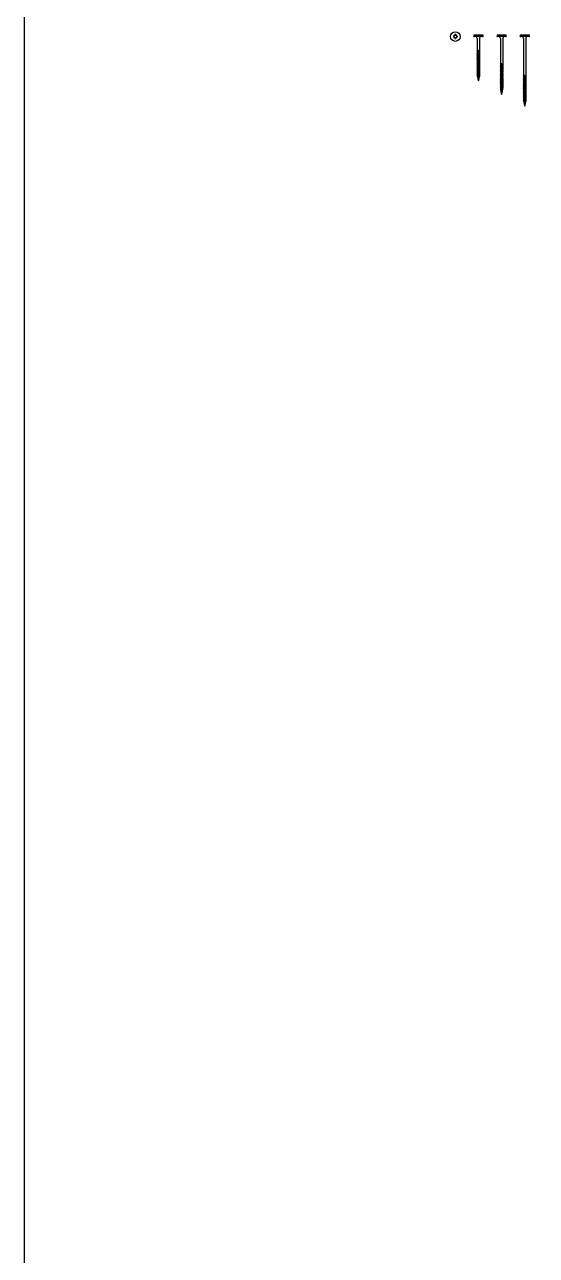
# Model space of a CAD drawing. Header units: inches. Extents: x -2661 to 42767, y -1222 to 9099.
# Drawn here: x 1230.6 to 1263.7, y 1233.5 to 1313.2 of the extents above; entities that cross this region are included whole.
import ezdxf

# ---------------------------------------------------------------- set-up
doc = ezdxf.new("R2010")
doc.units = ezdxf.units.IN
doc.header["$LTSCALE"] = 12
doc.header["$MEASUREMENT"] = 0
doc.layers.add('S-ANNO-NONPLOT', color=253, linetype='CONTINUOUS', plot=False, transparency=0.5)
doc.layers.add('S-SIMPSON', color=2, linetype='CONTINUOUS')

# ---------------------------------------------------------------- blocks, each defined once
blk = doc.blocks.new('HLGM')
at = {"layer": 'S-SIMPSON'}
blk.add_lwpolyline([(0.057, 0.023), (0.105, 0.072), (0.072, 0.105), (0.023, 0.057), (0.023, 0.125), (-0.023, 0.125), (-0.023, 0.057), (-0.072, 0.105), (-0.105, 0.072), (-0.057, 0.023), (-0.125, 0.023), (-0.125, -0.023), (-0.057, -0.023), (-0.105, -0.072), (-0.072, -0.105), (-0.023, -0.057), (-0.023, -0.125), (0.023, -0.125), (0.023, -0.057), (0.072, -0.105), (0.105, -0.072), (0.057, -0.023), (0.125, -0.023), (0.125, 0.023), (0.057, 0.023), (0.125, 0.023), (0.125, -0.023), (0.057, -0.023)], dxfattribs=at)
blk.add_circle((0, 0), 0.312, dxfattribs=at)
blk = doc.blocks.new('HLGM278')
at = {"layer": 'S-SIMPSON'}
for p, q in [((0.266, 0.094), (-0.266, 0.094)), ((0.266, 0), (-0.266, 0)), ((-0.074, -0.125), (-0.133, 0)), ((-0.074, -0.125), (-0.074, -0.873)), ((0.074, -0.125), (0.133, 0)), ((0.074, -0.125), (0.074, -0.908)), ((-0.074, -0.873), (-0.105, -0.879)), ((-0.074, -0.873), (-0.105, -0.879)), ((-0.074, -0.873), (-0.105, -0.879)), ((-0.074, -0.873), (-0.105, -0.879)), ((-0.074, -0.9), (-0.105, -0.879)), ((-0.074, -0.9), (-0.105, -0.879)), ((-0.074, -0.9), (-0.105, -0.879)), ((-0.074, -0.9), (-0.105, -0.879)), ((-0.105, -0.879), (0.105, -0.916)), ((-0.105, -0.879), (0.105, -0.916)), ((-0.105, -0.879), (0.105, -0.916)), ((-0.105, -0.879), (0.105, -0.916)), ((-0.074, -0.958), (-0.105, -0.964)), ((-0.074, -0.958), (-0.105, -0.964)), ((-0.074, -0.958), (-0.105, -0.964)), ((-0.074, -0.958), (-0.105, -0.964)), ((-0.074, -0.958), (-0.105, -0.964)), ((-0.074, -0.985), (-0.105, -0.964)), ((-0.074, -0.985), (-0.105, -0.964)), ((-0.074, -0.985), (-0.105, -0.964)), ((-0.074, -0.985), (-0.105, -0.964)), ((-0.074, -0.985), (-0.105, -0.964)), ((-0.105, -0.964), (0.105, -1.001)), ((-0.105, -0.964), (0.105, -1.001)), ((-0.105, -0.964), (0.105, -1.001)), ((-0.105, -0.964), (0.105, -1.001)), ((-0.105, -0.964), (0.105, -1.001)), ((-0.074, -1.044), (-0.105, -1.049)), ((-0.074, -1.044), (-0.105, -1.049)), ((-0.074, -1.044), (-0.105, -1.049)), ((-0.074, -1.044), (-0.105, -1.049)), ((-0.074, -1.07), (-0.105, -1.049)), ((-0.074, -1.07), (-0.105, -1.049)), ((-0.074, -1.07), (-0.105, -1.049)), ((-0.074, -1.07), (-0.105, -1.049)), ((-0.105, -1.049), (0.105, -1.086)), ((-0.105, -1.049), (0.105, -1.086)), ((-0.105, -1.049), (0.105, -1.086)), ((-0.105, -1.049), (0.105, -1.086)), ((-0.074, -1.129), (-0.105, -1.134)), ((-0.074, -1.129), (-0.105, -1.134)), ((-0.074, -1.129), (-0.105, -1.134)), ((-0.074, -1.129), (-0.105, -1.134)), ((-0.074, -1.156), (-0.105, -1.134)), ((-0.074, -1.156), (-0.105, -1.134)), ((-0.074, -1.156), (-0.105, -1.134)), ((-0.074, -1.156), (-0.105, -1.134)), ((-0.105, -1.134), (0.105, -1.171)), ((-0.105, -1.134), (0.105, -1.171)), ((-0.105, -1.134), (0.105, -1.171)), ((-0.105, -1.134), (0.105, -1.171)), ((-0.074, -1.214), (-0.105, -1.219)), ((-0.074, -1.214), (-0.105, -1.219)), ((-0.074, -1.214), (-0.105, -1.219)), ((-0.074, -1.214), (-0.105, -1.219)), ((-0.074, -1.241), (-0.105, -1.219)), ((-0.074, -1.241), (-0.105, -1.219)), ((-0.074, -1.241), (-0.105, -1.219)), ((-0.074, -1.241), (-0.105, -1.219)), ((-0.105, -1.219), (0.105, -1.256)), ((-0.105, -1.219), (0.105, -1.256)), ((-0.105, -1.219), (0.105, -1.256)), ((-0.105, -1.219), (0.105, -1.256)), ((-0.074, -1.299), (-0.105, -1.304)), ((-0.074, -1.299), (-0.105, -1.304)), ((-0.074, -1.326), (-0.105, -1.304)), ((-0.074, -1.326), (-0.105, -1.304)), ((-0.105, -1.304), (0.105, -1.341)), ((-0.105, -1.304), (0.105, -1.341)), ((-0.074, -1.384), (-0.105, -1.39)), ((-0.074, -1.384), (-0.105, -1.39)), ((-0.074, -1.411), (-0.105, -1.39)), ((-0.074, -1.411), (-0.105, -1.39)), ((-0.105, -1.39), (0.105, -1.427)), ((-0.105, -1.39), (0.105, -1.427)), ((-0.074, -1.469), (-0.105, -1.475)), ((-0.074, -1.496), (-0.105, -1.475)), ((-0.105, -1.475), (0.105, -1.512)), ((-0.074, -1.555), (-0.105, -1.56)), ((-0.074, -1.555), (-0.105, -1.56)), ((-0.074, -1.555), (-0.105, -1.56)), ((-0.074, -1.555), (-0.105, -1.56)), ((-0.074, -1.582), (-0.105, -1.56)), ((-0.074, -1.582), (-0.105, -1.56)), ((-0.074, -1.582), (-0.105, -1.56)), ((-0.074, -1.582), (-0.105, -1.56)), ((-0.105, -1.56), (0.105, -1.597)), ((-0.105, -1.56), (0.105, -1.597)), ((-0.105, -1.56), (0.105, -1.597)), ((-0.105, -1.56), (0.105, -1.597)), ((0.105, -0.916), (-0.074, -0.873)), ((0.105, -0.916), (-0.074, -0.873)), ((0.105, -0.916), (-0.074, -0.873)), ((0.105, -0.916), (-0.074, -0.873)), ((-0.074, -0.9), (-0.074, -0.958)), ((0.074, -0.937), (-0.074, -0.9)), ((0.074, -0.937), (-0.074, -0.9)), ((0.074, -0.937), (-0.074, -0.9)), ((0.074, -0.937), (-0.074, -0.9)), ((0.105, -1.001), (-0.074, -0.958)), ((0.105, -1.001), (-0.074, -0.958)), ((0.105, -1.001), (-0.074, -0.958)), ((0.105, -1.001), (-0.074, -0.958)), ((0.074, -0.993), (-0.074, -0.958)), ((-0.074, -0.985), (-0.074, -1.044)), ((0.074, -1.022), (-0.074, -0.985)), ((0.074, -1.022), (-0.074, -0.985)), ((0.074, -1.022), (-0.074, -0.985)), ((0.074, -1.022), (-0.074, -0.985)), ((0.074, -1.022), (-0.074, -0.985)), ((0.105, -1.086), (-0.074, -1.044)), ((0.105, -1.086), (-0.074, -1.044)), ((0.105, -1.086), (-0.074, -1.044)), ((0.105, -1.086), (-0.074, -1.044)), ((-0.074, -1.07), (-0.074, -1.129)), ((0.074, -1.107), (-0.074, -1.07)), ((0.074, -1.107), (-0.074, -1.07)), ((0.074, -1.107), (-0.074, -1.07)), ((0.074, -1.107), (-0.074, -1.07)), ((0.105, -1.171), (-0.074, -1.129)), ((0.105, -1.171), (-0.074, -1.129)), ((0.105, -1.171), (-0.074, -1.129)), ((0.105, -1.171), (-0.074, -1.129)), ((-0.074, -1.156), (-0.074, -1.214)), ((0.074, -1.193), (-0.074, -1.156)), ((0.074, -1.193), (-0.074, -1.156)), ((0.074, -1.193), (-0.074, -1.156)), ((0.074, -1.193), (-0.074, -1.156)), ((0.105, -1.256), (-0.074, -1.214)), ((0.105, -1.256), (-0.074, -1.214)), ((0.105, -1.256), (-0.074, -1.214)), ((0.105, -1.256), (-0.074, -1.214)), ((-0.074, -1.241), (-0.074, -1.299)), ((0.074, -1.278), (-0.074, -1.241)), ((0.074, -1.278), (-0.074, -1.241)), ((0.074, -1.278), (-0.074, -1.241)), ((0.074, -1.278), (-0.074, -1.241)), ((0.105, -1.341), (-0.074, -1.299)), ((0.105, -1.341), (-0.074, -1.299)), ((-0.074, -1.326), (-0.074, -1.384)), ((0.074, -1.363), (-0.074, -1.326)), ((0.074, -1.363), (-0.074, -1.326)), ((0.105, -1.427), (-0.074, -1.384)), ((0.105, -1.427), (-0.074, -1.384)), ((-0.074, -1.411), (-0.074, -1.469)), ((0.074, -1.448), (-0.074, -1.411)), ((0.074, -1.448), (-0.074, -1.411)), ((0.105, -1.512), (-0.074, -1.469)), ((-0.074, -1.496), (-0.074, -1.555)), ((0.074, -1.533), (-0.074, -1.496)), ((0.105, -1.597), (-0.074, -1.555)), ((0.105, -1.597), (-0.074, -1.555)), ((0.105, -1.597), (-0.074, -1.555)), ((0.074, -1.59), (-0.074, -1.555)), ((-0.074, -1.582), (-0.074, -1.64)), ((0.074, -1.618), (-0.074, -1.582)), ((0.074, -1.618), (-0.074, -1.582)), ((0.074, -1.618), (-0.074, -1.582)), ((0.074, -1.618), (-0.074, -1.582)), ((0.074, -0.937), (0.105, -0.916)), ((0.074, -0.937), (0.105, -0.916)), ((0.074, -0.937), (0.105, -0.916)), ((0.074, -0.937), (0.105, -0.916)), ((0.074, -0.937), (0.074, -0.993)), ((0.074, -1.022), (0.105, -1.001)), ((0.074, -1.022), (0.105, -1.001)), ((0.074, -1.022), (0.105, -1.001)), ((0.074, -1.022), (0.105, -1.001)), ((0.074, -1.022), (0.105, -1.001)), ((0.074, -1.022), (0.074, -1.079)), ((0.074, -1.107), (0.105, -1.086)), ((0.074, -1.107), (0.105, -1.086)), ((0.074, -1.107), (0.105, -1.086)), ((0.074, -1.107), (0.105, -1.086)), ((0.074, -1.107), (0.074, -1.164)), ((0.074, -1.193), (0.105, -1.171)), ((0.074, -1.193), (0.105, -1.171)), ((0.074, -1.193), (0.105, -1.171)), ((0.074, -1.193), (0.105, -1.171)), ((0.074, -1.193), (0.074, -1.249)), ((0.074, -1.278), (0.105, -1.256)), ((0.074, -1.278), (0.105, -1.256)), ((0.074, -1.278), (0.105, -1.256)), ((0.074, -1.278), (0.105, -1.256)), ((0.074, -1.278), (0.074, -1.334)), ((0.074, -1.363), (0.105, -1.341)), ((0.074, -1.363), (0.105, -1.341)), ((0.074, -1.363), (0.074, -1.419)), ((0.074, -1.448), (0.105, -1.427)), ((0.074, -1.448), (0.105, -1.427)), ((0.074, -1.448), (0.074, -1.505)), ((0.074, -1.533), (0.105, -1.512)), ((0.074, -1.533), (0.074, -1.59)), ((-0.074, -1.64), (-0.105, -1.645)), ((-0.074, -1.64), (-0.105, -1.645)), ((-0.074, -1.64), (-0.105, -1.645)), ((-0.074, -1.64), (-0.105, -1.645)), ((-0.074, -1.667), (-0.105, -1.645)), ((-0.074, -1.667), (-0.105, -1.645)), ((-0.074, -1.667), (-0.105, -1.645)), ((-0.074, -1.667), (-0.105, -1.645)), ((-0.105, -1.645), (0.105, -1.682)), ((-0.105, -1.645), (0.105, -1.682)), ((-0.105, -1.645), (0.105, -1.682)), ((-0.105, -1.645), (0.105, -1.682)), ((-0.074, -1.725), (-0.105, -1.73)), ((-0.074, -1.725), (-0.105, -1.73)), ((-0.074, -1.725), (-0.105, -1.73)), ((-0.074, -1.725), (-0.105, -1.73)), ((-0.074, -1.725), (-0.105, -1.73)), ((-0.074, -1.752), (-0.105, -1.73)), ((-0.074, -1.752), (-0.105, -1.73)), ((-0.074, -1.752), (-0.105, -1.73)), ((-0.074, -1.752), (-0.105, -1.73)), ((-0.074, -1.752), (-0.105, -1.73)), ((-0.105, -1.73), (0.105, -1.767)), ((-0.105, -1.73), (0.105, -1.767)), ((-0.105, -1.73), (0.105, -1.767)), ((-0.105, -1.73), (0.105, -1.767)), ((-0.105, -1.73), (0.105, -1.767)), ((-0.074, -1.81), (-0.105, -1.816)), ((-0.074, -1.81), (-0.105, -1.816)), ((-0.074, -1.81), (-0.105, -1.816)), ((-0.074, -1.81), (-0.105, -1.816)), ((-0.074, -1.837), (-0.105, -1.816)), ((-0.074, -1.837), (-0.105, -1.816)), ((-0.074, -1.837), (-0.105, -1.816)), ((-0.074, -1.837), (-0.105, -1.816)), ((-0.105, -1.816), (0.105, -1.853)), ((-0.105, -1.816), (0.105, -1.853)), ((-0.105, -1.816), (0.105, -1.853)), ((-0.105, -1.816), (0.105, -1.853)), ((-0.074, -1.895), (-0.105, -1.901)), ((-0.074, -1.895), (-0.105, -1.901)), ((-0.074, -1.895), (-0.105, -1.901)), ((-0.074, -1.895), (-0.105, -1.901)), ((-0.074, -1.922), (-0.105, -1.901)), ((-0.074, -1.922), (-0.105, -1.901)), ((-0.074, -1.922), (-0.105, -1.901)), ((-0.074, -1.922), (-0.105, -1.901)), ((-0.105, -1.901), (0.105, -1.938)), ((-0.105, -1.901), (0.105, -1.938)), ((-0.105, -1.901), (0.105, -1.938)), ((-0.074, -1.981), (-0.105, -1.986)), ((-0.074, -1.981), (-0.105, -1.986)), ((-0.074, -1.981), (-0.105, -1.986)), ((-0.074, -1.981), (-0.105, -1.986)), ((-0.074, -2.007), (-0.105, -1.986)), ((-0.074, -2.007), (-0.105, -1.986)), ((-0.074, -2.007), (-0.105, -1.986)), ((-0.074, -2.007), (-0.105, -1.986)), ((-0.105, -1.986), (0.105, -2.023)), ((-0.105, -1.986), (0.105, -2.023)), ((-0.105, -1.986), (0.105, -2.023)), ((-0.105, -1.986), (0.105, -2.023)), ((-0.074, -2.066), (-0.105, -2.071)), ((-0.074, -2.066), (-0.105, -2.071)), ((-0.074, -2.093), (-0.105, -2.071)), ((-0.074, -2.093), (-0.105, -2.071)), ((-0.105, -2.071), (0.105, -2.108)), ((-0.105, -2.071), (0.105, -2.108)), ((-0.074, -2.151), (-0.105, -2.156)), ((-0.074, -2.151), (-0.105, -2.156)), ((-0.074, -2.178), (-0.105, -2.156)), ((-0.074, -2.178), (-0.105, -2.156)), ((-0.105, -2.156), (0.105, -2.193)), ((-0.105, -2.156), (0.105, -2.193)), ((-0.074, -2.236), (-0.105, -2.242)), ((-0.074, -2.263), (-0.105, -2.242)), ((-0.105, -2.242), (0.105, -2.278)), ((-0.074, -2.321), (-0.105, -2.327)), ((-0.074, -2.348), (-0.105, -2.327)), ((-0.105, -2.327), (0.105, -2.364)), ((0.105, -1.682), (-0.074, -1.64)), ((0.105, -1.682), (-0.074, -1.64)), ((0.105, -1.682), (-0.074, -1.64)), ((0.105, -1.682), (-0.074, -1.64)), ((-0.074, -1.667), (-0.074, -1.725)), ((0.074, -1.704), (-0.074, -1.667)), ((0.074, -1.704), (-0.074, -1.667)), ((0.074, -1.704), (-0.074, -1.667)), ((0.074, -1.704), (-0.074, -1.667)), ((0.105, -1.767), (-0.074, -1.725)), ((0.105, -1.767), (-0.074, -1.725)), ((0.105, -1.767), (-0.074, -1.725)), ((0.105, -1.767), (-0.074, -1.725)), ((0.105, -1.767), (-0.074, -1.725)), ((-0.074, -1.752), (-0.074, -1.81)), ((0.074, -1.789), (-0.074, -1.752)), ((0.074, -1.789), (-0.074, -1.752)), ((0.074, -1.789), (-0.074, -1.752)), ((0.074, -1.789), (-0.074, -1.752)), ((0.074, -1.789), (-0.074, -1.752)), ((0.105, -1.853), (-0.074, -1.81)), ((0.105, -1.853), (-0.074, -1.81)), ((0.105, -1.853), (-0.074, -1.81)), ((0.105, -1.853), (-0.074, -1.81)), ((-0.074, -1.837), (-0.074, -1.895)), ((0.074, -1.874), (-0.074, -1.837)), ((0.074, -1.874), (-0.074, -1.837)), ((0.074, -1.874), (-0.074, -1.837)), ((0.074, -1.874), (-0.074, -1.837)), ((0.105, -1.938), (-0.074, -1.895)), ((0.105, -1.938), (-0.074, -1.895)), ((0.105, -1.938), (-0.074, -1.895)), ((0.105, -1.938), (-0.074, -1.895)), ((-0.074, -1.922), (-0.074, -1.981)), ((0.074, -1.959), (-0.074, -1.922)), ((0.074, -1.959), (-0.074, -1.922)), ((0.074, -1.959), (-0.074, -1.922)), ((0.074, -1.959), (-0.074, -1.922)), ((0.105, -2.023), (-0.074, -1.981)), ((0.105, -2.023), (-0.074, -1.981)), ((0.105, -2.023), (-0.074, -1.981)), ((0.105, -2.023), (-0.074, -1.981)), ((-0.074, -2.007), (-0.074, -2.066)), ((0.074, -2.044), (-0.074, -2.007)), ((0.074, -2.044), (-0.074, -2.007)), ((0.074, -2.044), (-0.074, -2.007)), ((0.074, -2.044), (-0.074, -2.007)), ((0.105, -2.108), (-0.074, -2.066)), ((0.105, -2.108), (-0.074, -2.066)), ((-0.074, -2.093), (-0.074, -2.151)), ((0.074, -2.13), (-0.074, -2.093)), ((0.074, -2.13), (-0.074, -2.093)), ((0.105, -2.193), (-0.074, -2.151)), ((0.105, -2.193), (-0.074, -2.151)), ((-0.074, -2.178), (-0.074, -2.236)), ((0.074, -2.215), (-0.074, -2.178)), ((0.074, -2.215), (-0.074, -2.178)), ((0.105, -2.278), (-0.074, -2.236)), ((-0.074, -2.263), (-0.074, -2.321)), ((0.074, -2.3), (-0.074, -2.263)), ((0.105, -2.364), (-0.074, -2.321)), ((-0.074, -2.348), (-0.074, -2.406)), ((0.074, -2.385), (-0.074, -2.348)), ((0.074, -1.618), (0.105, -1.597)), ((0.074, -1.618), (0.105, -1.597)), ((0.074, -1.618), (0.105, -1.597)), ((0.074, -1.618), (0.105, -1.597)), ((0.074, -1.618), (0.074, -1.675)), ((0.074, -1.704), (0.105, -1.682)), ((0.074, -1.704), (0.105, -1.682)), ((0.074, -1.704), (0.105, -1.682)), ((0.074, -1.704), (0.105, -1.682)), ((0.074, -1.704), (0.074, -1.76)), ((0.074, -1.789), (0.105, -1.767)), ((0.074, -1.789), (0.105, -1.767)), ((0.074, -1.789), (0.105, -1.767)), ((0.074, -1.789), (0.105, -1.767)), ((0.074, -1.789), (0.105, -1.767)), ((0.074, -1.789), (0.074, -1.845)), ((0.074, -1.874), (0.105, -1.853)), ((0.074, -1.874), (0.105, -1.853)), ((0.074, -1.874), (0.105, -1.853)), ((0.074, -1.874), (0.105, -1.853)), ((0.074, -1.874), (0.074, -1.93)), ((0.074, -1.932), (0.105, -1.938)), ((0.074, -1.959), (0.105, -1.938)), ((0.074, -1.959), (0.105, -1.938)), ((0.074, -1.959), (0.105, -1.938)), ((0.074, -1.959), (0.105, -1.938)), ((0.074, -1.959), (0.074, -2.016)), ((0.074, -2.044), (0.105, -2.023)), ((0.074, -2.044), (0.105, -2.023)), ((0.074, -2.044), (0.105, -2.023)), ((0.074, -2.044), (0.105, -2.023)), ((0.074, -2.044), (0.074, -2.101)), ((0.074, -2.13), (0.105, -2.108)), ((0.074, -2.13), (0.105, -2.108)), ((0.074, -2.13), (0.074, -2.186)), ((0.074, -2.215), (0.105, -2.193)), ((0.074, -2.215), (0.105, -2.193)), ((0.074, -2.215), (0.074, -2.271)), ((0.074, -2.3), (0.105, -2.278)), ((0.074, -2.3), (0.074, -2.356)), ((0.074, -2.385), (0.105, -2.364)), ((0.074, -2.385), (0.074, -2.442)), ((-0.074, -2.406), (-0.105, -2.412)), ((-0.074, -2.433), (-0.105, -2.412)), ((-0.105, -2.412), (0.105, -2.449)), ((-0.074, -2.492), (-0.105, -2.497)), ((-0.074, -2.519), (-0.105, -2.497)), ((-0.105, -2.497), (0.105, -2.534)), ((-0.045, -2.584), (-0.077, -2.589)), ((-0.046, -2.611), (-0.077, -2.589)), ((-0.077, -2.589), (0.072, -2.612)), ((0.105, -2.449), (-0.074, -2.406)), ((-0.074, -2.433), (-0.074, -2.449)), ((0.074, -2.47), (-0.074, -2.433)), ((0.105, -2.534), (-0.074, -2.492)), ((0.074, -2.555), (-0.074, -2.519)), ((-0.029, -2.673), (-0.061, -2.678)), ((-0.03, -2.7), (-0.061, -2.678)), ((-0.061, -2.678), (0.058, -2.693)), ((0.042, -2.633), (-0.046, -2.611)), ((-0.014, -2.762), (-0.046, -2.767)), ((-0.015, -2.789), (-0.046, -2.767)), ((-0.046, -2.767), (0.044, -2.775)), ((0.072, -2.612), (-0.045, -2.584)), ((0.028, -2.714), (-0.03, -2.7)), ((0.058, -2.693), (-0.029, -2.673)), ((0.014, -2.796), (-0.015, -2.789)), ((0.044, -2.775), (-0.014, -2.762)), ((0.014, -2.796), (0.044, -2.775)), ((0.028, -2.714), (0.058, -2.693)), ((0.042, -2.633), (0.072, -2.612)), ((0.074, -2.47), (0.105, -2.449)), ((0.074, -2.555), (0.105, -2.534))]:
    blk.add_line(p, q, dxfattribs=at)
for centre, radius, start, end in [((-0.266, 0.047), 0.0469, 90, 270), ((0.266, 0.047), 0.0469, 270, 90), ((2.452, -2.229), 2.536, 184.98082, 185.97001), ((2.452, -2.229), 2.536, 186.59948, 188.09638), ((2.452, -2.229), 2.536, 188.50289, 190.13887), ((2.452, -2.229), 2.536, 190.53273, 192.17977), ((2.452, -2.229), 2.536, 192.63682, 194.76047), ((-2.452, -2.229), 2.536, 345.23953, 347.18825), ((-2.452, -2.229), 2.536, 347.66447, 349.1255), ((-2.452, -2.229), 2.536, 349.53719, 351.00276), ((-2.452, -2.229), 2.536, 351.41425, 352.66392), ((-2.452, -2.229), 2.536, 353.29642, 354.54806)]:
    blk.add_arc(centre, radius, start, end, dxfattribs=at)
blk = doc.blocks.new('HLGM334')
at = {"layer": 'S-SIMPSON'}
for p, q in [((0.266, 0.094), (-0.266, 0.094)), ((0.266, 0), (-0.266, 0)), ((-0.074, -0.125), (-0.133, 0)), ((-0.074, -0.125), (-0.074, -1.748)), ((0.074, -0.125), (0.133, 0)), ((0.074, -0.125), (0.074, -1.783)), ((-0.074, -1.748), (-0.105, -1.754)), ((-0.074, -1.748), (-0.105, -1.754)), ((-0.074, -1.748), (-0.105, -1.754)), ((-0.074, -1.748), (-0.105, -1.754)), ((-0.074, -1.775), (-0.105, -1.754)), ((-0.074, -1.775), (-0.105, -1.754)), ((-0.074, -1.775), (-0.105, -1.754)), ((-0.074, -1.775), (-0.105, -1.754)), ((-0.105, -1.754), (0.105, -1.791)), ((-0.105, -1.754), (0.105, -1.791)), ((-0.105, -1.754), (0.105, -1.791)), ((-0.105, -1.754), (0.105, -1.791)), ((-0.074, -1.833), (-0.105, -1.839)), ((-0.074, -1.833), (-0.105, -1.839)), ((-0.074, -1.833), (-0.105, -1.839)), ((-0.074, -1.833), (-0.105, -1.839)), ((-0.074, -1.833), (-0.105, -1.839)), ((-0.074, -1.86), (-0.105, -1.839)), ((-0.074, -1.86), (-0.105, -1.839)), ((-0.074, -1.86), (-0.105, -1.839)), ((-0.074, -1.86), (-0.105, -1.839)), ((-0.074, -1.86), (-0.105, -1.839)), ((-0.105, -1.839), (0.105, -1.876)), ((-0.105, -1.839), (0.105, -1.876)), ((-0.105, -1.839), (0.105, -1.876)), ((-0.105, -1.839), (0.105, -1.876)), ((-0.105, -1.839), (0.105, -1.876)), ((-0.074, -1.919), (-0.105, -1.924)), ((-0.074, -1.919), (-0.105, -1.924)), ((-0.074, -1.919), (-0.105, -1.924)), ((-0.074, -1.919), (-0.105, -1.924)), ((-0.074, -1.945), (-0.105, -1.924)), ((-0.074, -1.945), (-0.105, -1.924)), ((-0.074, -1.945), (-0.105, -1.924)), ((-0.074, -1.945), (-0.105, -1.924)), ((-0.105, -1.924), (0.105, -1.961)), ((-0.105, -1.924), (0.105, -1.961)), ((-0.105, -1.924), (0.105, -1.961)), ((-0.105, -1.924), (0.105, -1.961)), ((-0.074, -2.004), (-0.105, -2.009)), ((-0.074, -2.004), (-0.105, -2.009)), ((-0.074, -2.004), (-0.105, -2.009)), ((-0.074, -2.004), (-0.105, -2.009)), ((-0.074, -2.031), (-0.105, -2.009)), ((-0.074, -2.031), (-0.105, -2.009)), ((-0.074, -2.031), (-0.105, -2.009)), ((-0.074, -2.031), (-0.105, -2.009)), ((-0.105, -2.009), (0.105, -2.046)), ((-0.105, -2.009), (0.105, -2.046)), ((-0.105, -2.009), (0.105, -2.046)), ((-0.105, -2.009), (0.105, -2.046)), ((-0.074, -2.089), (-0.105, -2.094)), ((-0.074, -2.089), (-0.105, -2.094)), ((-0.074, -2.089), (-0.105, -2.094)), ((-0.074, -2.089), (-0.105, -2.094)), ((-0.074, -2.116), (-0.105, -2.094)), ((-0.074, -2.116), (-0.105, -2.094)), ((-0.074, -2.116), (-0.105, -2.094)), ((-0.074, -2.116), (-0.105, -2.094)), ((-0.105, -2.094), (0.105, -2.131)), ((-0.105, -2.094), (0.105, -2.131)), ((-0.105, -2.094), (0.105, -2.131)), ((-0.105, -2.094), (0.105, -2.131)), ((-0.074, -2.174), (-0.105, -2.179)), ((-0.074, -2.174), (-0.105, -2.179)), ((-0.074, -2.201), (-0.105, -2.179)), ((-0.074, -2.201), (-0.105, -2.179)), ((-0.105, -2.179), (0.105, -2.216)), ((-0.105, -2.179), (0.105, -2.216)), ((-0.074, -2.259), (-0.105, -2.265)), ((-0.074, -2.259), (-0.105, -2.265)), ((-0.074, -2.286), (-0.105, -2.265)), ((-0.074, -2.286), (-0.105, -2.265)), ((-0.105, -2.265), (0.105, -2.302)), ((-0.105, -2.265), (0.105, -2.302)), ((-0.074, -2.344), (-0.105, -2.35)), ((-0.074, -2.371), (-0.105, -2.35)), ((-0.105, -2.35), (0.105, -2.387)), ((0.105, -1.791), (-0.074, -1.748)), ((0.105, -1.791), (-0.074, -1.748)), ((0.105, -1.791), (-0.074, -1.748)), ((0.105, -1.791), (-0.074, -1.748)), ((-0.074, -1.775), (-0.074, -1.833)), ((0.074, -1.812), (-0.074, -1.775)), ((0.074, -1.812), (-0.074, -1.775)), ((0.074, -1.812), (-0.074, -1.775)), ((0.074, -1.812), (-0.074, -1.775)), ((0.105, -1.876), (-0.074, -1.833)), ((0.105, -1.876), (-0.074, -1.833)), ((0.105, -1.876), (-0.074, -1.833)), ((0.105, -1.876), (-0.074, -1.833)), ((0.074, -1.868), (-0.074, -1.833)), ((-0.074, -1.86), (-0.074, -1.919)), ((0.074, -1.897), (-0.074, -1.86)), ((0.074, -1.897), (-0.074, -1.86)), ((0.074, -1.897), (-0.074, -1.86)), ((0.074, -1.897), (-0.074, -1.86)), ((0.074, -1.897), (-0.074, -1.86)), ((0.105, -1.961), (-0.074, -1.919)), ((0.105, -1.961), (-0.074, -1.919)), ((0.105, -1.961), (-0.074, -1.919)), ((0.105, -1.961), (-0.074, -1.919)), ((-0.074, -1.945), (-0.074, -2.004)), ((0.074, -1.982), (-0.074, -1.945)), ((0.074, -1.982), (-0.074, -1.945)), ((0.074, -1.982), (-0.074, -1.945)), ((0.074, -1.982), (-0.074, -1.945)), ((0.105, -2.046), (-0.074, -2.004)), ((0.105, -2.046), (-0.074, -2.004)), ((0.105, -2.046), (-0.074, -2.004)), ((0.105, -2.046), (-0.074, -2.004)), ((-0.074, -2.031), (-0.074, -2.089)), ((0.074, -2.068), (-0.074, -2.031)), ((0.074, -2.068), (-0.074, -2.031)), ((0.074, -2.068), (-0.074, -2.031)), ((0.074, -2.068), (-0.074, -2.031)), ((0.105, -2.131), (-0.074, -2.089)), ((0.105, -2.131), (-0.074, -2.089)), ((0.105, -2.131), (-0.074, -2.089)), ((0.105, -2.131), (-0.074, -2.089)), ((-0.074, -2.116), (-0.074, -2.174)), ((0.074, -2.153), (-0.074, -2.116)), ((0.074, -2.153), (-0.074, -2.116)), ((0.074, -2.153), (-0.074, -2.116)), ((0.074, -2.153), (-0.074, -2.116)), ((0.105, -2.216), (-0.074, -2.174)), ((0.105, -2.216), (-0.074, -2.174)), ((-0.074, -2.201), (-0.074, -2.259)), ((0.074, -2.238), (-0.074, -2.201)), ((0.074, -2.238), (-0.074, -2.201)), ((0.105, -2.302), (-0.074, -2.259)), ((0.105, -2.302), (-0.074, -2.259)), ((-0.074, -2.286), (-0.074, -2.344)), ((0.074, -2.323), (-0.074, -2.286)), ((0.074, -2.323), (-0.074, -2.286)), ((0.105, -2.387), (-0.074, -2.344)), ((-0.074, -2.371), (-0.074, -2.43)), ((0.074, -2.408), (-0.074, -2.371)), ((0.074, -1.812), (0.105, -1.791)), ((0.074, -1.812), (0.105, -1.791)), ((0.074, -1.812), (0.105, -1.791)), ((0.074, -1.812), (0.105, -1.791)), ((0.074, -1.812), (0.074, -1.868)), ((0.074, -1.897), (0.105, -1.876)), ((0.074, -1.897), (0.105, -1.876)), ((0.074, -1.897), (0.105, -1.876)), ((0.074, -1.897), (0.105, -1.876)), ((0.074, -1.897), (0.105, -1.876)), ((0.074, -1.897), (0.074, -1.954)), ((0.074, -1.982), (0.105, -1.961)), ((0.074, -1.982), (0.105, -1.961)), ((0.074, -1.982), (0.105, -1.961)), ((0.074, -1.982), (0.105, -1.961)), ((0.074, -1.982), (0.074, -2.039)), ((0.074, -2.068), (0.105, -2.046)), ((0.074, -2.068), (0.105, -2.046)), ((0.074, -2.068), (0.105, -2.046)), ((0.074, -2.068), (0.105, -2.046)), ((0.074, -2.068), (0.074, -2.124)), ((0.074, -2.153), (0.105, -2.131)), ((0.074, -2.153), (0.105, -2.131)), ((0.074, -2.153), (0.105, -2.131)), ((0.074, -2.153), (0.105, -2.131)), ((0.074, -2.153), (0.074, -2.209)), ((0.074, -2.238), (0.105, -2.216)), ((0.074, -2.238), (0.105, -2.216)), ((0.074, -2.238), (0.074, -2.294)), ((0.074, -2.323), (0.105, -2.302)), ((0.074, -2.323), (0.105, -2.302)), ((0.074, -2.323), (0.074, -2.38)), ((0.074, -2.408), (0.105, -2.387)), ((-0.074, -2.43), (-0.105, -2.435)), ((-0.074, -2.43), (-0.105, -2.435)), ((-0.074, -2.43), (-0.105, -2.435)), ((-0.074, -2.43), (-0.105, -2.435)), ((-0.074, -2.457), (-0.105, -2.435)), ((-0.074, -2.457), (-0.105, -2.435)), ((-0.074, -2.457), (-0.105, -2.435)), ((-0.074, -2.457), (-0.105, -2.435)), ((-0.105, -2.435), (0.105, -2.472)), ((-0.105, -2.435), (0.105, -2.472)), ((-0.105, -2.435), (0.105, -2.472)), ((-0.105, -2.435), (0.105, -2.472)), ((-0.074, -2.515), (-0.105, -2.52)), ((-0.074, -2.515), (-0.105, -2.52)), ((-0.074, -2.515), (-0.105, -2.52)), ((-0.074, -2.515), (-0.105, -2.52)), ((-0.074, -2.542), (-0.105, -2.52)), ((-0.074, -2.542), (-0.105, -2.52)), ((-0.074, -2.542), (-0.105, -2.52)), ((-0.074, -2.542), (-0.105, -2.52)), ((-0.105, -2.52), (0.105, -2.557)), ((-0.105, -2.52), (0.105, -2.557)), ((-0.105, -2.52), (0.105, -2.557)), ((-0.105, -2.52), (0.105, -2.557)), ((-0.074, -2.6), (-0.105, -2.605)), ((-0.074, -2.6), (-0.105, -2.605)), ((-0.074, -2.6), (-0.105, -2.605)), ((-0.074, -2.6), (-0.105, -2.605)), ((-0.074, -2.6), (-0.105, -2.605)), ((-0.074, -2.627), (-0.105, -2.605)), ((-0.074, -2.627), (-0.105, -2.605)), ((-0.074, -2.627), (-0.105, -2.605)), ((-0.074, -2.627), (-0.105, -2.605)), ((-0.074, -2.627), (-0.105, -2.605)), ((-0.105, -2.605), (0.105, -2.642)), ((-0.105, -2.605), (0.105, -2.642)), ((-0.105, -2.605), (0.105, -2.642)), ((-0.105, -2.605), (0.105, -2.642)), ((-0.105, -2.605), (0.105, -2.642)), ((-0.074, -2.685), (-0.105, -2.691)), ((-0.074, -2.685), (-0.105, -2.691)), ((-0.074, -2.685), (-0.105, -2.691)), ((-0.074, -2.685), (-0.105, -2.691)), ((-0.074, -2.712), (-0.105, -2.691)), ((-0.074, -2.712), (-0.105, -2.691)), ((-0.074, -2.712), (-0.105, -2.691)), ((-0.074, -2.712), (-0.105, -2.691)), ((-0.105, -2.691), (0.105, -2.728)), ((-0.105, -2.691), (0.105, -2.728)), ((-0.105, -2.691), (0.105, -2.728)), ((-0.105, -2.691), (0.105, -2.728)), ((-0.074, -2.77), (-0.105, -2.776)), ((-0.074, -2.77), (-0.105, -2.776)), ((-0.074, -2.77), (-0.105, -2.776)), ((-0.074, -2.77), (-0.105, -2.776)), ((-0.074, -2.797), (-0.105, -2.776)), ((-0.074, -2.797), (-0.105, -2.776)), ((-0.074, -2.797), (-0.105, -2.776)), ((-0.074, -2.797), (-0.105, -2.776)), ((-0.105, -2.776), (0.105, -2.813)), ((-0.105, -2.776), (0.105, -2.813)), ((-0.105, -2.776), (0.105, -2.813)), ((-0.074, -2.856), (-0.105, -2.861)), ((-0.074, -2.856), (-0.105, -2.861)), ((-0.074, -2.856), (-0.105, -2.861)), ((-0.074, -2.856), (-0.105, -2.861)), ((-0.074, -2.882), (-0.105, -2.861)), ((-0.074, -2.882), (-0.105, -2.861)), ((-0.074, -2.882), (-0.105, -2.861)), ((-0.074, -2.882), (-0.105, -2.861)), ((-0.105, -2.861), (0.105, -2.898)), ((-0.105, -2.861), (0.105, -2.898)), ((-0.105, -2.861), (0.105, -2.898)), ((-0.105, -2.861), (0.105, -2.898)), ((-0.074, -2.941), (-0.105, -2.946)), ((-0.074, -2.941), (-0.105, -2.946)), ((-0.074, -2.968), (-0.105, -2.946)), ((-0.074, -2.968), (-0.105, -2.946)), ((-0.105, -2.946), (0.105, -2.983)), ((-0.105, -2.946), (0.105, -2.983)), ((-0.074, -3.026), (-0.105, -3.031)), ((-0.074, -3.026), (-0.105, -3.031)), ((-0.074, -3.053), (-0.105, -3.031)), ((-0.074, -3.053), (-0.105, -3.031)), ((-0.105, -3.031), (0.105, -3.068)), ((-0.105, -3.031), (0.105, -3.068)), ((-0.074, -3.111), (-0.105, -3.117)), ((-0.074, -3.138), (-0.105, -3.117)), ((-0.105, -3.117), (0.105, -3.153)), ((0.105, -2.472), (-0.074, -2.43)), ((0.105, -2.472), (-0.074, -2.43)), ((0.105, -2.472), (-0.074, -2.43)), ((0.074, -2.465), (-0.074, -2.43)), ((-0.074, -2.457), (-0.074, -2.515)), ((0.074, -2.493), (-0.074, -2.457)), ((0.074, -2.493), (-0.074, -2.457)), ((0.074, -2.493), (-0.074, -2.457)), ((0.074, -2.493), (-0.074, -2.457)), ((0.105, -2.557), (-0.074, -2.515)), ((0.105, -2.557), (-0.074, -2.515)), ((0.105, -2.557), (-0.074, -2.515)), ((0.105, -2.557), (-0.074, -2.515)), ((-0.074, -2.542), (-0.074, -2.6)), ((0.074, -2.579), (-0.074, -2.542)), ((0.074, -2.579), (-0.074, -2.542)), ((0.074, -2.579), (-0.074, -2.542)), ((0.074, -2.579), (-0.074, -2.542)), ((0.105, -2.642), (-0.074, -2.6)), ((0.105, -2.642), (-0.074, -2.6)), ((0.105, -2.642), (-0.074, -2.6)), ((0.105, -2.642), (-0.074, -2.6)), ((0.105, -2.642), (-0.074, -2.6)), ((-0.074, -2.627), (-0.074, -2.685)), ((0.074, -2.664), (-0.074, -2.627)), ((0.074, -2.664), (-0.074, -2.627)), ((0.074, -2.664), (-0.074, -2.627)), ((0.074, -2.664), (-0.074, -2.627)), ((0.074, -2.664), (-0.074, -2.627)), ((0.105, -2.728), (-0.074, -2.685)), ((0.105, -2.728), (-0.074, -2.685)), ((0.105, -2.728), (-0.074, -2.685)), ((0.105, -2.728), (-0.074, -2.685)), ((-0.074, -2.712), (-0.074, -2.77)), ((0.074, -2.749), (-0.074, -2.712)), ((0.074, -2.749), (-0.074, -2.712)), ((0.074, -2.749), (-0.074, -2.712)), ((0.074, -2.749), (-0.074, -2.712)), ((0.105, -2.813), (-0.074, -2.77)), ((0.105, -2.813), (-0.074, -2.77)), ((0.105, -2.813), (-0.074, -2.77)), ((0.105, -2.813), (-0.074, -2.77)), ((-0.074, -2.797), (-0.074, -2.856)), ((0.074, -2.834), (-0.074, -2.797)), ((0.074, -2.834), (-0.074, -2.797)), ((0.074, -2.834), (-0.074, -2.797)), ((0.074, -2.834), (-0.074, -2.797)), ((0.105, -2.898), (-0.074, -2.856)), ((0.105, -2.898), (-0.074, -2.856)), ((0.105, -2.898), (-0.074, -2.856)), ((0.105, -2.898), (-0.074, -2.856)), ((-0.074, -2.882), (-0.074, -2.941)), ((0.074, -2.919), (-0.074, -2.882)), ((0.074, -2.919), (-0.074, -2.882)), ((0.074, -2.919), (-0.074, -2.882)), ((0.074, -2.919), (-0.074, -2.882)), ((0.105, -2.983), (-0.074, -2.941)), ((0.105, -2.983), (-0.074, -2.941)), ((-0.074, -2.968), (-0.074, -3.026)), ((0.074, -3.005), (-0.074, -2.968)), ((0.074, -3.005), (-0.074, -2.968)), ((0.105, -3.068), (-0.074, -3.026)), ((0.105, -3.068), (-0.074, -3.026)), ((-0.074, -3.053), (-0.074, -3.111)), ((0.074, -3.09), (-0.074, -3.053)), ((0.074, -3.09), (-0.074, -3.053)), ((0.105, -3.153), (-0.074, -3.111)), ((-0.074, -3.138), (-0.074, -3.196)), ((0.074, -3.175), (-0.074, -3.138)), ((0.074, -2.408), (0.074, -2.465)), ((0.074, -2.493), (0.105, -2.472)), ((0.074, -2.493), (0.105, -2.472)), ((0.074, -2.493), (0.105, -2.472)), ((0.074, -2.493), (0.105, -2.472)), ((0.074, -2.493), (0.074, -2.55)), ((0.074, -2.579), (0.105, -2.557)), ((0.074, -2.579), (0.105, -2.557)), ((0.074, -2.579), (0.105, -2.557)), ((0.074, -2.579), (0.105, -2.557)), ((0.074, -2.579), (0.074, -2.635)), ((0.074, -2.664), (0.105, -2.642)), ((0.074, -2.664), (0.105, -2.642)), ((0.074, -2.664), (0.105, -2.642)), ((0.074, -2.664), (0.105, -2.642)), ((0.074, -2.664), (0.105, -2.642)), ((0.074, -2.664), (0.074, -2.72)), ((0.074, -2.749), (0.105, -2.728)), ((0.074, -2.749), (0.105, -2.728)), ((0.074, -2.749), (0.105, -2.728)), ((0.074, -2.749), (0.105, -2.728)), ((0.074, -2.749), (0.074, -2.805)), ((0.074, -2.807), (0.105, -2.813)), ((0.074, -2.834), (0.105, -2.813)), ((0.074, -2.834), (0.105, -2.813)), ((0.074, -2.834), (0.105, -2.813)), ((0.074, -2.834), (0.105, -2.813)), ((0.074, -2.834), (0.074, -2.891)), ((0.074, -2.919), (0.105, -2.898)), ((0.074, -2.919), (0.105, -2.898)), ((0.074, -2.919), (0.105, -2.898)), ((0.074, -2.919), (0.105, -2.898)), ((0.074, -2.919), (0.074, -2.976)), ((0.074, -3.005), (0.105, -2.983)), ((0.074, -3.005), (0.105, -2.983)), ((0.074, -3.005), (0.074, -3.061)), ((0.074, -3.09), (0.105, -3.068)), ((0.074, -3.09), (0.105, -3.068)), ((0.074, -3.09), (0.074, -3.146)), ((0.074, -3.175), (0.105, -3.153)), ((0.074, -3.175), (0.074, -3.231)), ((-0.074, -3.196), (-0.105, -3.202)), ((-0.074, -3.223), (-0.105, -3.202)), ((-0.105, -3.202), (0.105, -3.239)), ((-0.074, -3.281), (-0.105, -3.287)), ((-0.074, -3.308), (-0.105, -3.287)), ((-0.105, -3.287), (0.105, -3.324)), ((-0.074, -3.367), (-0.105, -3.372)), ((-0.074, -3.394), (-0.105, -3.372)), ((-0.105, -3.372), (0.105, -3.409)), ((-0.045, -3.459), (-0.077, -3.464)), ((-0.046, -3.486), (-0.077, -3.464)), ((-0.077, -3.464), (0.072, -3.487)), ((0.105, -3.239), (-0.074, -3.196)), ((-0.074, -3.223), (-0.074, -3.281)), ((0.074, -3.26), (-0.074, -3.223)), ((0.105, -3.324), (-0.074, -3.281)), ((-0.074, -3.308), (-0.074, -3.324)), ((0.074, -3.345), (-0.074, -3.308)), ((0.105, -3.409), (-0.074, -3.367)), ((0.074, -3.43), (-0.074, -3.394)), ((-0.029, -3.548), (-0.061, -3.553)), ((-0.03, -3.575), (-0.061, -3.553)), ((-0.061, -3.553), (0.058, -3.568)), ((0.042, -3.508), (-0.046, -3.486)), ((-0.014, -3.637), (-0.046, -3.642)), ((-0.015, -3.664), (-0.046, -3.642)), ((-0.046, -3.642), (0.044, -3.65)), ((0.072, -3.487), (-0.045, -3.459)), ((0.028, -3.589), (-0.03, -3.575)), ((0.058, -3.568), (-0.029, -3.548)), ((0.014, -3.671), (-0.015, -3.664)), ((0.044, -3.65), (-0.014, -3.637)), ((0.014, -3.671), (0.044, -3.65)), ((0.028, -3.589), (0.058, -3.568)), ((0.042, -3.508), (0.072, -3.487)), ((0.074, -3.26), (0.105, -3.239)), ((0.074, -3.26), (0.074, -3.317)), ((0.074, -3.345), (0.105, -3.324)), ((0.074, -3.43), (0.105, -3.409))]:
    blk.add_line(p, q, dxfattribs=at)
for centre, radius, start, end in [((-0.266, 0.047), 0.0469, 90, 270), ((0.266, 0.047), 0.0469, 270, 90), ((2.452, -3.104), 2.536, 184.98082, 185.97001), ((2.452, -3.104), 2.536, 186.59948, 188.09638), ((2.452, -3.104), 2.536, 188.50289, 190.13887), ((2.452, -3.104), 2.536, 190.53273, 192.17977), ((2.452, -3.104), 2.536, 192.63682, 194.76047), ((-2.452, -3.104), 2.536, 345.23953, 347.18825), ((-2.452, -3.104), 2.536, 347.66447, 349.1255), ((-2.452, -3.104), 2.536, 349.53719, 351.00276), ((-2.452, -3.104), 2.536, 351.41425, 352.66392), ((-2.452, -3.104), 2.536, 353.29642, 354.54806)]:
    blk.add_arc(centre, radius, start, end, dxfattribs=at)
blk = doc.blocks.new('HLGM412')
at = {"layer": 'S-SIMPSON'}
for p, q in [((0.266, 0.094), (-0.266, 0.094)), ((0.266, 0), (-0.266, 0)), ((-0.074, -0.125), (-0.133, 0)), ((-0.074, -0.125), (-0.074, -2.498)), ((0.074, -0.125), (0.133, 0)), ((0.074, -0.125), (0.074, -2.533)), ((-0.074, -2.498), (-0.105, -2.504)), ((-0.074, -2.498), (-0.105, -2.504)), ((-0.074, -2.498), (-0.105, -2.504)), ((-0.074, -2.498), (-0.105, -2.504)), ((-0.074, -2.525), (-0.105, -2.504)), ((-0.074, -2.525), (-0.105, -2.504)), ((-0.074, -2.525), (-0.105, -2.504)), ((-0.074, -2.525), (-0.105, -2.504)), ((-0.105, -2.504), (0.105, -2.541)), ((-0.105, -2.504), (0.105, -2.541)), ((-0.105, -2.504), (0.105, -2.541)), ((-0.105, -2.504), (0.105, -2.541)), ((-0.074, -2.583), (-0.105, -2.589)), ((-0.074, -2.583), (-0.105, -2.589)), ((-0.074, -2.583), (-0.105, -2.589)), ((-0.074, -2.583), (-0.105, -2.589)), ((-0.074, -2.583), (-0.105, -2.589)), ((-0.074, -2.61), (-0.105, -2.589)), ((-0.074, -2.61), (-0.105, -2.589)), ((-0.074, -2.61), (-0.105, -2.589)), ((-0.074, -2.61), (-0.105, -2.589)), ((-0.074, -2.61), (-0.105, -2.589)), ((-0.105, -2.589), (0.105, -2.626)), ((-0.105, -2.589), (0.105, -2.626)), ((-0.105, -2.589), (0.105, -2.626)), ((-0.105, -2.589), (0.105, -2.626)), ((-0.105, -2.589), (0.105, -2.626)), ((-0.074, -2.669), (-0.105, -2.674)), ((-0.074, -2.669), (-0.105, -2.674)), ((-0.074, -2.669), (-0.105, -2.674)), ((-0.074, -2.669), (-0.105, -2.674)), ((-0.074, -2.695), (-0.105, -2.674)), ((-0.074, -2.695), (-0.105, -2.674)), ((-0.074, -2.695), (-0.105, -2.674)), ((-0.074, -2.695), (-0.105, -2.674)), ((-0.105, -2.674), (0.105, -2.711)), ((-0.105, -2.674), (0.105, -2.711)), ((-0.105, -2.674), (0.105, -2.711)), ((-0.105, -2.674), (0.105, -2.711)), ((-0.074, -2.754), (-0.105, -2.759)), ((-0.074, -2.754), (-0.105, -2.759)), ((-0.074, -2.754), (-0.105, -2.759)), ((-0.074, -2.754), (-0.105, -2.759)), ((-0.074, -2.781), (-0.105, -2.759)), ((-0.074, -2.781), (-0.105, -2.759)), ((-0.074, -2.781), (-0.105, -2.759)), ((-0.074, -2.781), (-0.105, -2.759)), ((-0.105, -2.759), (0.105, -2.796)), ((-0.105, -2.759), (0.105, -2.796)), ((-0.105, -2.759), (0.105, -2.796)), ((-0.105, -2.759), (0.105, -2.796)), ((-0.074, -2.839), (-0.105, -2.844)), ((-0.074, -2.839), (-0.105, -2.844)), ((-0.074, -2.839), (-0.105, -2.844)), ((-0.074, -2.839), (-0.105, -2.844)), ((-0.074, -2.866), (-0.105, -2.844)), ((-0.074, -2.866), (-0.105, -2.844)), ((-0.074, -2.866), (-0.105, -2.844)), ((-0.074, -2.866), (-0.105, -2.844)), ((-0.105, -2.844), (0.105, -2.881)), ((-0.105, -2.844), (0.105, -2.881)), ((-0.105, -2.844), (0.105, -2.881)), ((-0.105, -2.844), (0.105, -2.881)), ((-0.074, -2.924), (-0.105, -2.929)), ((-0.074, -2.924), (-0.105, -2.929)), ((-0.074, -2.951), (-0.105, -2.929)), ((-0.074, -2.951), (-0.105, -2.929)), ((-0.105, -2.929), (0.105, -2.966)), ((-0.105, -2.929), (0.105, -2.966)), ((-0.074, -3.009), (-0.105, -3.015)), ((-0.074, -3.009), (-0.105, -3.015)), ((-0.074, -3.036), (-0.105, -3.015)), ((-0.074, -3.036), (-0.105, -3.015)), ((-0.105, -3.015), (0.105, -3.052)), ((-0.105, -3.015), (0.105, -3.052)), ((-0.074, -3.094), (-0.105, -3.1)), ((-0.074, -3.121), (-0.105, -3.1)), ((-0.105, -3.1), (0.105, -3.137)), ((-0.074, -3.18), (-0.105, -3.185)), ((-0.074, -3.18), (-0.105, -3.185)), ((-0.074, -3.18), (-0.105, -3.185)), ((-0.074, -3.18), (-0.105, -3.185)), ((-0.074, -3.207), (-0.105, -3.185)), ((-0.074, -3.207), (-0.105, -3.185)), ((-0.074, -3.207), (-0.105, -3.185)), ((-0.074, -3.207), (-0.105, -3.185)), ((-0.105, -3.185), (0.105, -3.222)), ((-0.105, -3.185), (0.105, -3.222)), ((-0.105, -3.185), (0.105, -3.222)), ((-0.105, -3.185), (0.105, -3.222)), ((0.105, -2.541), (-0.074, -2.498)), ((0.105, -2.541), (-0.074, -2.498)), ((0.105, -2.541), (-0.074, -2.498)), ((0.105, -2.541), (-0.074, -2.498)), ((-0.074, -2.525), (-0.074, -2.583)), ((0.074, -2.562), (-0.074, -2.525)), ((0.074, -2.562), (-0.074, -2.525)), ((0.074, -2.562), (-0.074, -2.525)), ((0.074, -2.562), (-0.074, -2.525)), ((0.105, -2.626), (-0.074, -2.583)), ((0.105, -2.626), (-0.074, -2.583)), ((0.105, -2.626), (-0.074, -2.583)), ((0.105, -2.626), (-0.074, -2.583)), ((0.074, -2.618), (-0.074, -2.583)), ((-0.074, -2.61), (-0.074, -2.669)), ((0.074, -2.647), (-0.074, -2.61)), ((0.074, -2.647), (-0.074, -2.61)), ((0.074, -2.647), (-0.074, -2.61)), ((0.074, -2.647), (-0.074, -2.61)), ((0.074, -2.647), (-0.074, -2.61)), ((0.105, -2.711), (-0.074, -2.669)), ((0.105, -2.711), (-0.074, -2.669)), ((0.105, -2.711), (-0.074, -2.669)), ((0.105, -2.711), (-0.074, -2.669)), ((-0.074, -2.695), (-0.074, -2.754)), ((0.074, -2.732), (-0.074, -2.695)), ((0.074, -2.732), (-0.074, -2.695)), ((0.074, -2.732), (-0.074, -2.695)), ((0.074, -2.732), (-0.074, -2.695)), ((0.105, -2.796), (-0.074, -2.754)), ((0.105, -2.796), (-0.074, -2.754)), ((0.105, -2.796), (-0.074, -2.754)), ((0.105, -2.796), (-0.074, -2.754)), ((-0.074, -2.781), (-0.074, -2.839)), ((0.074, -2.818), (-0.074, -2.781)), ((0.074, -2.818), (-0.074, -2.781)), ((0.074, -2.818), (-0.074, -2.781)), ((0.074, -2.818), (-0.074, -2.781)), ((0.105, -2.881), (-0.074, -2.839)), ((0.105, -2.881), (-0.074, -2.839)), ((0.105, -2.881), (-0.074, -2.839)), ((0.105, -2.881), (-0.074, -2.839)), ((-0.074, -2.866), (-0.074, -2.924)), ((0.074, -2.903), (-0.074, -2.866)), ((0.074, -2.903), (-0.074, -2.866)), ((0.074, -2.903), (-0.074, -2.866)), ((0.074, -2.903), (-0.074, -2.866)), ((0.105, -2.966), (-0.074, -2.924)), ((0.105, -2.966), (-0.074, -2.924)), ((-0.074, -2.951), (-0.074, -3.009)), ((0.074, -2.988), (-0.074, -2.951)), ((0.074, -2.988), (-0.074, -2.951)), ((0.105, -3.052), (-0.074, -3.009)), ((0.105, -3.052), (-0.074, -3.009)), ((-0.074, -3.036), (-0.074, -3.094)), ((0.074, -3.073), (-0.074, -3.036)), ((0.074, -3.073), (-0.074, -3.036)), ((0.105, -3.137), (-0.074, -3.094)), ((-0.074, -3.121), (-0.074, -3.18)), ((0.074, -3.158), (-0.074, -3.121)), ((0.105, -3.222), (-0.074, -3.18)), ((0.105, -3.222), (-0.074, -3.18)), ((0.105, -3.222), (-0.074, -3.18)), ((0.074, -3.215), (-0.074, -3.18)), ((0.074, -2.562), (0.105, -2.541)), ((0.074, -2.562), (0.105, -2.541)), ((0.074, -2.562), (0.105, -2.541)), ((0.074, -2.562), (0.105, -2.541)), ((0.074, -2.562), (0.074, -2.618)), ((0.074, -2.647), (0.105, -2.626)), ((0.074, -2.647), (0.105, -2.626)), ((0.074, -2.647), (0.105, -2.626)), ((0.074, -2.647), (0.105, -2.626)), ((0.074, -2.647), (0.105, -2.626)), ((0.074, -2.647), (0.074, -2.704)), ((0.074, -2.732), (0.105, -2.711)), ((0.074, -2.732), (0.105, -2.711)), ((0.074, -2.732), (0.105, -2.711)), ((0.074, -2.732), (0.105, -2.711)), ((0.074, -2.732), (0.074, -2.789)), ((0.074, -2.818), (0.105, -2.796)), ((0.074, -2.818), (0.105, -2.796)), ((0.074, -2.818), (0.105, -2.796)), ((0.074, -2.818), (0.105, -2.796)), ((0.074, -2.818), (0.074, -2.874)), ((0.074, -2.903), (0.105, -2.881)), ((0.074, -2.903), (0.105, -2.881)), ((0.074, -2.903), (0.105, -2.881)), ((0.074, -2.903), (0.105, -2.881)), ((0.074, -2.903), (0.074, -2.959)), ((0.074, -2.988), (0.105, -2.966)), ((0.074, -2.988), (0.105, -2.966)), ((0.074, -2.988), (0.074, -3.044)), ((0.074, -3.073), (0.105, -3.052)), ((0.074, -3.073), (0.105, -3.052)), ((0.074, -3.073), (0.074, -3.13)), ((0.074, -3.158), (0.105, -3.137)), ((0.074, -3.158), (0.074, -3.215)), ((-0.074, -3.265), (-0.105, -3.27)), ((-0.074, -3.265), (-0.105, -3.27)), ((-0.074, -3.265), (-0.105, -3.27)), ((-0.074, -3.265), (-0.105, -3.27)), ((-0.074, -3.292), (-0.105, -3.27)), ((-0.074, -3.292), (-0.105, -3.27)), ((-0.074, -3.292), (-0.105, -3.27)), ((-0.074, -3.292), (-0.105, -3.27)), ((-0.105, -3.27), (0.105, -3.307)), ((-0.105, -3.27), (0.105, -3.307)), ((-0.105, -3.27), (0.105, -3.307)), ((-0.105, -3.27), (0.105, -3.307)), ((-0.074, -3.35), (-0.105, -3.355)), ((-0.074, -3.35), (-0.105, -3.355)), ((-0.074, -3.35), (-0.105, -3.355)), ((-0.074, -3.35), (-0.105, -3.355)), ((-0.074, -3.35), (-0.105, -3.355)), ((-0.074, -3.377), (-0.105, -3.355)), ((-0.074, -3.377), (-0.105, -3.355)), ((-0.074, -3.377), (-0.105, -3.355)), ((-0.074, -3.377), (-0.105, -3.355)), ((-0.074, -3.377), (-0.105, -3.355)), ((-0.105, -3.355), (0.105, -3.392)), ((-0.105, -3.355), (0.105, -3.392)), ((-0.105, -3.355), (0.105, -3.392)), ((-0.105, -3.355), (0.105, -3.392)), ((-0.105, -3.355), (0.105, -3.392)), ((-0.074, -3.435), (-0.105, -3.441)), ((-0.074, -3.435), (-0.105, -3.441)), ((-0.074, -3.435), (-0.105, -3.441)), ((-0.074, -3.435), (-0.105, -3.441)), ((-0.074, -3.462), (-0.105, -3.441)), ((-0.074, -3.462), (-0.105, -3.441)), ((-0.074, -3.462), (-0.105, -3.441)), ((-0.074, -3.462), (-0.105, -3.441)), ((-0.105, -3.441), (0.105, -3.478)), ((-0.105, -3.441), (0.105, -3.478)), ((-0.105, -3.441), (0.105, -3.478)), ((-0.105, -3.441), (0.105, -3.478)), ((-0.074, -3.52), (-0.105, -3.526)), ((-0.074, -3.52), (-0.105, -3.526)), ((-0.074, -3.52), (-0.105, -3.526)), ((-0.074, -3.52), (-0.105, -3.526)), ((-0.074, -3.547), (-0.105, -3.526)), ((-0.074, -3.547), (-0.105, -3.526)), ((-0.074, -3.547), (-0.105, -3.526)), ((-0.074, -3.547), (-0.105, -3.526)), ((-0.105, -3.526), (0.105, -3.563)), ((-0.105, -3.526), (0.105, -3.563)), ((-0.105, -3.526), (0.105, -3.563)), ((-0.074, -3.606), (-0.105, -3.611)), ((-0.074, -3.606), (-0.105, -3.611)), ((-0.074, -3.606), (-0.105, -3.611)), ((-0.074, -3.606), (-0.105, -3.611)), ((-0.074, -3.632), (-0.105, -3.611)), ((-0.074, -3.632), (-0.105, -3.611)), ((-0.074, -3.632), (-0.105, -3.611)), ((-0.074, -3.632), (-0.105, -3.611)), ((-0.105, -3.611), (0.105, -3.648)), ((-0.105, -3.611), (0.105, -3.648)), ((-0.105, -3.611), (0.105, -3.648)), ((-0.105, -3.611), (0.105, -3.648)), ((-0.074, -3.691), (-0.105, -3.696)), ((-0.074, -3.691), (-0.105, -3.696)), ((-0.074, -3.718), (-0.105, -3.696)), ((-0.074, -3.718), (-0.105, -3.696)), ((-0.105, -3.696), (0.105, -3.733)), ((-0.105, -3.696), (0.105, -3.733)), ((-0.074, -3.776), (-0.105, -3.781)), ((-0.074, -3.776), (-0.105, -3.781)), ((-0.074, -3.803), (-0.105, -3.781)), ((-0.074, -3.803), (-0.105, -3.781)), ((-0.105, -3.781), (0.105, -3.818)), ((-0.105, -3.781), (0.105, -3.818)), ((-0.074, -3.861), (-0.105, -3.867)), ((-0.074, -3.888), (-0.105, -3.867)), ((-0.105, -3.867), (0.105, -3.903)), ((-0.074, -3.946), (-0.105, -3.952)), ((-0.074, -3.973), (-0.105, -3.952)), ((-0.105, -3.952), (0.105, -3.989)), ((-0.074, -3.207), (-0.074, -3.265)), ((0.074, -3.243), (-0.074, -3.207)), ((0.074, -3.243), (-0.074, -3.207)), ((0.074, -3.243), (-0.074, -3.207)), ((0.074, -3.243), (-0.074, -3.207)), ((0.105, -3.307), (-0.074, -3.265)), ((0.105, -3.307), (-0.074, -3.265)), ((0.105, -3.307), (-0.074, -3.265)), ((0.105, -3.307), (-0.074, -3.265)), ((-0.074, -3.292), (-0.074, -3.35)), ((0.074, -3.329), (-0.074, -3.292)), ((0.074, -3.329), (-0.074, -3.292)), ((0.074, -3.329), (-0.074, -3.292)), ((0.074, -3.329), (-0.074, -3.292)), ((0.105, -3.392), (-0.074, -3.35)), ((0.105, -3.392), (-0.074, -3.35)), ((0.105, -3.392), (-0.074, -3.35)), ((0.105, -3.392), (-0.074, -3.35)), ((0.105, -3.392), (-0.074, -3.35)), ((-0.074, -3.377), (-0.074, -3.435)), ((0.074, -3.414), (-0.074, -3.377)), ((0.074, -3.414), (-0.074, -3.377)), ((0.074, -3.414), (-0.074, -3.377)), ((0.074, -3.414), (-0.074, -3.377)), ((0.074, -3.414), (-0.074, -3.377)), ((0.105, -3.478), (-0.074, -3.435)), ((0.105, -3.478), (-0.074, -3.435)), ((0.105, -3.478), (-0.074, -3.435)), ((0.105, -3.478), (-0.074, -3.435)), ((-0.074, -3.462), (-0.074, -3.52)), ((0.074, -3.499), (-0.074, -3.462)), ((0.074, -3.499), (-0.074, -3.462)), ((0.074, -3.499), (-0.074, -3.462)), ((0.074, -3.499), (-0.074, -3.462)), ((0.105, -3.563), (-0.074, -3.52)), ((0.105, -3.563), (-0.074, -3.52)), ((0.105, -3.563), (-0.074, -3.52)), ((0.105, -3.563), (-0.074, -3.52)), ((-0.074, -3.547), (-0.074, -3.606)), ((0.074, -3.584), (-0.074, -3.547)), ((0.074, -3.584), (-0.074, -3.547)), ((0.074, -3.584), (-0.074, -3.547)), ((0.074, -3.584), (-0.074, -3.547)), ((0.105, -3.648), (-0.074, -3.606)), ((0.105, -3.648), (-0.074, -3.606)), ((0.105, -3.648), (-0.074, -3.606)), ((0.105, -3.648), (-0.074, -3.606)), ((-0.074, -3.632), (-0.074, -3.691)), ((0.074, -3.669), (-0.074, -3.632)), ((0.074, -3.669), (-0.074, -3.632)), ((0.074, -3.669), (-0.074, -3.632)), ((0.074, -3.669), (-0.074, -3.632)), ((0.105, -3.733), (-0.074, -3.691)), ((0.105, -3.733), (-0.074, -3.691)), ((-0.074, -3.718), (-0.074, -3.776)), ((0.074, -3.755), (-0.074, -3.718)), ((0.074, -3.755), (-0.074, -3.718)), ((0.105, -3.818), (-0.074, -3.776)), ((0.105, -3.818), (-0.074, -3.776)), ((-0.074, -3.803), (-0.074, -3.861)), ((0.074, -3.84), (-0.074, -3.803)), ((0.074, -3.84), (-0.074, -3.803)), ((0.105, -3.903), (-0.074, -3.861)), ((-0.074, -3.888), (-0.074, -3.946)), ((0.074, -3.925), (-0.074, -3.888)), ((0.105, -3.989), (-0.074, -3.946)), ((-0.074, -3.973), (-0.074, -4.031)), ((0.074, -4.01), (-0.074, -3.973)), ((0.074, -3.243), (0.105, -3.222)), ((0.074, -3.243), (0.105, -3.222)), ((0.074, -3.243), (0.105, -3.222)), ((0.074, -3.243), (0.105, -3.222)), ((0.074, -3.243), (0.074, -3.3)), ((0.074, -3.329), (0.105, -3.307)), ((0.074, -3.329), (0.105, -3.307)), ((0.074, -3.329), (0.105, -3.307)), ((0.074, -3.329), (0.105, -3.307)), ((0.074, -3.329), (0.074, -3.385)), ((0.074, -3.414), (0.105, -3.392)), ((0.074, -3.414), (0.105, -3.392)), ((0.074, -3.414), (0.105, -3.392)), ((0.074, -3.414), (0.105, -3.392)), ((0.074, -3.414), (0.105, -3.392)), ((0.074, -3.414), (0.074, -3.47)), ((0.074, -3.499), (0.105, -3.478)), ((0.074, -3.499), (0.105, -3.478)), ((0.074, -3.499), (0.105, -3.478)), ((0.074, -3.499), (0.105, -3.478)), ((0.074, -3.499), (0.074, -3.555)), ((0.074, -3.557), (0.105, -3.563)), ((0.074, -3.584), (0.105, -3.563)), ((0.074, -3.584), (0.105, -3.563)), ((0.074, -3.584), (0.105, -3.563)), ((0.074, -3.584), (0.105, -3.563)), ((0.074, -3.584), (0.074, -3.641)), ((0.074, -3.669), (0.105, -3.648)), ((0.074, -3.669), (0.105, -3.648)), ((0.074, -3.669), (0.105, -3.648)), ((0.074, -3.669), (0.105, -3.648)), ((0.074, -3.669), (0.074, -3.726)), ((0.074, -3.755), (0.105, -3.733)), ((0.074, -3.755), (0.105, -3.733)), ((0.074, -3.755), (0.074, -3.811)), ((0.074, -3.84), (0.105, -3.818)), ((0.074, -3.84), (0.105, -3.818)), ((0.074, -3.84), (0.074, -3.896)), ((0.074, -3.925), (0.105, -3.903)), ((0.074, -3.925), (0.074, -3.981)), ((-0.074, -4.031), (-0.105, -4.037)), ((-0.074, -4.058), (-0.105, -4.037)), ((-0.105, -4.037), (0.105, -4.074)), ((-0.074, -4.117), (-0.105, -4.122)), ((-0.074, -4.144), (-0.105, -4.122)), ((-0.105, -4.122), (0.105, -4.159)), ((-0.045, -4.209), (-0.077, -4.214)), ((-0.046, -4.236), (-0.077, -4.214)), ((-0.077, -4.214), (0.072, -4.237)), ((0.105, -4.074), (-0.074, -4.031)), ((-0.074, -4.058), (-0.074, -4.074)), ((0.074, -4.095), (-0.074, -4.058)), ((0.105, -4.159), (-0.074, -4.117)), ((0.074, -4.18), (-0.074, -4.144)), ((-0.029, -4.298), (-0.061, -4.303)), ((-0.03, -4.325), (-0.061, -4.303)), ((-0.061, -4.303), (0.058, -4.318)), ((0.042, -4.258), (-0.046, -4.236)), ((-0.014, -4.387), (-0.046, -4.392)), ((-0.015, -4.414), (-0.046, -4.392)), ((-0.046, -4.392), (0.044, -4.4)), ((0.072, -4.237), (-0.045, -4.209)), ((0.028, -4.339), (-0.03, -4.325)), ((0.058, -4.318), (-0.029, -4.298)), ((0.014, -4.421), (-0.015, -4.414)), ((0.044, -4.4), (-0.014, -4.387)), ((0.014, -4.421), (0.044, -4.4)), ((0.028, -4.339), (0.058, -4.318)), ((0.042, -4.258), (0.072, -4.237)), ((0.074, -4.01), (0.105, -3.989)), ((0.074, -4.01), (0.074, -4.067)), ((0.074, -4.095), (0.105, -4.074)), ((0.074, -4.18), (0.105, -4.159))]:
    blk.add_line(p, q, dxfattribs=at)
for centre, radius, start, end in [((-0.266, 0.047), 0.0469, 90, 270), ((0.266, 0.047), 0.0469, 270, 90), ((2.452, -3.854), 2.536, 184.98082, 185.97001), ((2.452, -3.854), 2.536, 186.59948, 188.09638), ((2.452, -3.854), 2.536, 188.50289, 190.13887), ((2.452, -3.854), 2.536, 190.53273, 192.17977), ((2.452, -3.854), 2.536, 192.63682, 194.76047), ((-2.452, -3.854), 2.536, 345.23953, 347.18825), ((-2.452, -3.854), 2.536, 347.66447, 349.1255), ((-2.452, -3.854), 2.536, 349.53719, 351.00276), ((-2.452, -3.854), 2.536, 351.41425, 352.66392), ((-2.452, -3.854), 2.536, 353.29642, 354.54806)]:
    blk.add_arc(centre, radius, start, end, dxfattribs=at)

msp = doc.modelspace()

# ---------------------------------------------------------------- linework, layer by layer
at = {"layer": 'S-ANNO-NONPLOT'}
msp.add_lwpolyline([(1230.57281, 2012.36325), (1505.0403, 2012.36325), (1505.0403, 940.00328), (1230.57281, 940.00328)], close=True, dxfattribs=at)

# ---------------------------------------------------------------- block references
at = {"layer": 'S-SIMPSON'}
for name, p in [('HLGM', (1258.46478, 1312.43746)), ('HLGM278', (1259.96478, 1312.43746)), ('HLGM334', (1261.46478, 1312.43746)), ('HLGM412', (1262.96478, 1312.43746))]:
    msp.add_blockref(name, p, dxfattribs=at)

doc.saveas('drawing.dxf')
